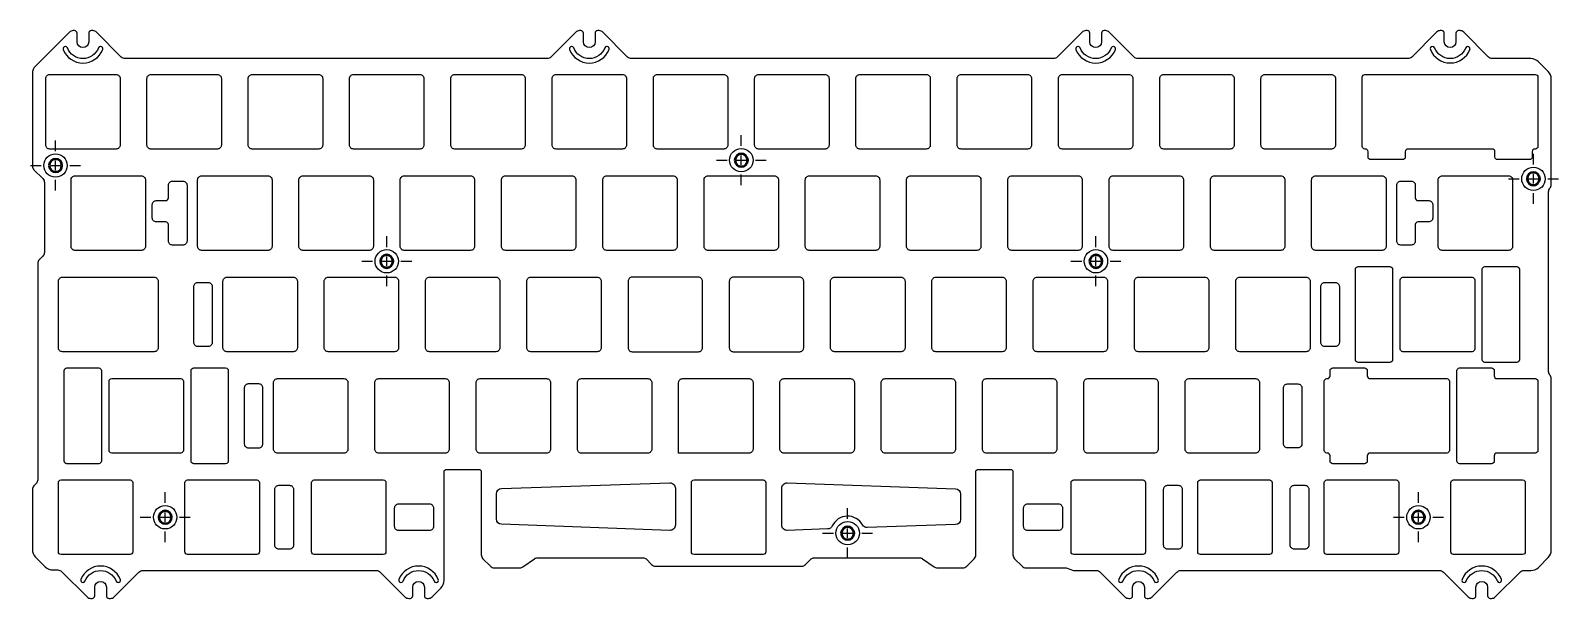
# Model space of a CAD drawing. Header units: millimetres. Extents: x 37 to 325, y 44 to 150.
import ezdxf

# ---------------------------------------------------------------- set-up
doc = ezdxf.new("R2010")
doc.units = ezdxf.units.MM
doc.header["$MEASUREMENT"] = 0
doc.linetypes.add('CENTER2', pattern=[28.575, 19.05, -3.175, 3.175, -3.175])
doc.layers.add('Smart Centers', color=7, linetype='CENTER2', lineweight=25)
doc.layers.add('Visible', color=7, linetype='Continuous', lineweight=50)

# ---------------------------------------------------------------- blocks, each defined once
blk = doc.blocks.new('*U1')
at = {"layer": 'Smart Centers', "color": 0, "ltscale": 0.75, "transparency": 16777216}
for p, q in [((0, 2.68), (0, 4.7)), ((-4.7, 0), (-2.68, 0)), ((2.68, 0), (4.7, 0)), ((0, -4.7), (0, -2.68))]:
    blk.add_line(p, q, dxfattribs=at)
at = {"layer": 'Smart Centers', "color": 0, "linetype": 'Continuous', "ltscale": 0.75, "transparency": 16777216}
for p, q in [((-0.89, 0), (0.89, 0)), ((0, -0.89), (0, 0.89))]:
    blk.add_line(p, q, dxfattribs=at)
blk = doc.blocks.new('*U3')
at = {"layer": 'Smart Centers', "color": 0, "ltscale": 0.75, "transparency": 16777216}
for p, q in [((0, 2.68), (0, 4.7)), ((-4.7, 0), (-2.68, 0)), ((2.68, 0), (4.7, 0)), ((0, -4.7), (0, -2.68))]:
    blk.add_line(p, q, dxfattribs=at)
at = {"layer": 'Smart Centers', "color": 0, "linetype": 'Continuous', "ltscale": 0.75, "transparency": 16777216}
for p, q in [((-0.89, 0), (0.89, 0)), ((0, -0.89), (0, 0.89))]:
    blk.add_line(p, q, dxfattribs=at)
blk = doc.blocks.new('*U5')
at = {"layer": 'Smart Centers', "color": 0, "ltscale": 0.75, "transparency": 16777216}
for p, q in [((0, 2.68), (0, 4.7)), ((-4.7, 0), (-2.68, 0)), ((2.68, 0), (4.7, 0)), ((0, -4.7), (0, -2.68))]:
    blk.add_line(p, q, dxfattribs=at)
at = {"layer": 'Smart Centers', "color": 0, "linetype": 'Continuous', "ltscale": 0.75, "transparency": 16777216}
for p, q in [((-0.89, 0), (0.89, 0)), ((0, -0.89), (0, 0.89))]:
    blk.add_line(p, q, dxfattribs=at)
blk = doc.blocks.new('*U7')
at = {"layer": 'Smart Centers', "color": 0, "ltscale": 0.75, "transparency": 16777216}
for p, q in [((0, 2.68), (0, 4.7)), ((-4.7, 0), (-2.68, 0)), ((2.68, 0), (4.7, 0)), ((0, -4.7), (0, -2.68))]:
    blk.add_line(p, q, dxfattribs=at)
at = {"layer": 'Smart Centers', "color": 0, "linetype": 'Continuous', "ltscale": 0.75, "transparency": 16777216}
for p, q in [((-0.89, 0), (0.89, 0)), ((0, -0.89), (0, 0.89))]:
    blk.add_line(p, q, dxfattribs=at)
blk = doc.blocks.new('*U9')
at = {"layer": 'Smart Centers', "color": 0, "ltscale": 0.75, "transparency": 16777216}
for p, q in [((0, 2.68), (0, 4.7)), ((-4.7, 0), (-2.68, 0)), ((2.68, 0), (4.7, 0)), ((0, -4.7), (0, -2.68))]:
    blk.add_line(p, q, dxfattribs=at)
at = {"layer": 'Smart Centers', "color": 0, "linetype": 'Continuous', "ltscale": 0.75, "transparency": 16777216}
for p, q in [((-0.89, 0), (0.89, 0)), ((0, -0.89), (0, 0.89))]:
    blk.add_line(p, q, dxfattribs=at)
blk = doc.blocks.new('*U11')
at = {"layer": 'Smart Centers', "color": 0, "ltscale": 0.75, "transparency": 16777216}
for p, q in [((0, 2.68), (0, 4.7)), ((-4.7, 0), (-2.68, 0)), ((2.68, 0), (4.7, 0)), ((0, -4.7), (0, -2.68))]:
    blk.add_line(p, q, dxfattribs=at)
at = {"layer": 'Smart Centers', "color": 0, "linetype": 'Continuous', "ltscale": 0.75, "transparency": 16777216}
for p, q in [((-0.89, 0), (0.89, 0)), ((0, -0.89), (0, 0.89))]:
    blk.add_line(p, q, dxfattribs=at)
blk = doc.blocks.new('*U13')
at = {"layer": 'Smart Centers', "color": 0, "ltscale": 0.75, "transparency": 16777216}
for p, q in [((0, 2.68), (0, 4.7)), ((-4.7, 0), (-2.68, 0)), ((2.68, 0), (4.7, 0)), ((0, -4.7), (0, -2.68))]:
    blk.add_line(p, q, dxfattribs=at)
at = {"layer": 'Smart Centers', "color": 0, "linetype": 'Continuous', "ltscale": 0.75, "transparency": 16777216}
for p, q in [((-0.89, 0), (0.89, 0)), ((0, -0.89), (0, 0.89))]:
    blk.add_line(p, q, dxfattribs=at)
blk = doc.blocks.new('*U15')
at = {"layer": 'Smart Centers', "color": 0, "ltscale": 0.75, "transparency": 16777216}
for p, q in [((0, 2.68), (0, 4.7)), ((-4.7, 0), (-2.68, 0)), ((2.68, 0), (4.7, 0)), ((0, -4.7), (0, -2.68))]:
    blk.add_line(p, q, dxfattribs=at)
at = {"layer": 'Smart Centers', "color": 0, "linetype": 'Continuous', "ltscale": 0.75, "transparency": 16777216}
for p, q in [((-0.89, 0), (0.89, 0)), ((0, -0.89), (0, 0.89))]:
    blk.add_line(p, q, dxfattribs=at)

msp = doc.modelspace()

# ---------------------------------------------------------------- linework, layer by layer
for points in [[(322.68, 86.28), (322.68, 120.09, -0.182676), (322.93, 120.76, 0.182676), (323.18, 121.42), (323.18, 141.28, 0.198912), (322.6, 142.69), (320.77, 144.52, 0.198912), (319.35, 145.11), (312.09, 145.11, -0.198912), (311.38, 145.4), (306.71, 150.07, 0.198912), (306, 150.37), (305.76, 150.37, 0.414214), (305.26, 149.87), (305.26, 148.27, -1), (303.06, 148.27), (303.06, 149.87, 0.414214), (302.56, 150.37), (302.31, 150.37, 0.198912), (301.6, 150.07), (296.93, 145.4, -0.198912), (296.22, 145.11), (245.41, 145.11, -0.198912), (244.7, 145.4), (240.04, 150.07, 0.198912), (239.33, 150.36), (239.08, 150.36, 0.414214), (238.58, 149.86), (238.58, 148.26, -1), (236.38, 148.26), (236.38, 149.86, 0.414214), (235.88, 150.36), (235.63, 150.36, 0.198912), (234.93, 150.07), (230.26, 145.4, -0.198912), (229.56, 145.11), (150.16, 145.11, -0.198912), (149.45, 145.4), (144.79, 150.07, 0.198912), (144.08, 150.36), (143.83, 150.36, 0.414214), (143.33, 149.86), (143.33, 148.26, -1), (141.13, 148.26), (141.13, 149.86, 0.414214), (140.63, 150.36), (140.38, 150.36, 0.198912), (139.68, 150.07), (135.01, 145.4, -0.198912), (134.31, 145.11), (54.91, 145.11, -0.198912), (54.2, 145.4), (49.54, 150.07, 0.198912), (48.83, 150.36), (48.58, 150.36, 0.414214), (48.08, 149.86), (48.08, 148.26, -1), (45.88, 148.26), (45.88, 149.86, 0.414214), (45.38, 150.36), (45.13, 150.36, 0.198912), (44.43, 150.07), (38.07, 143.71, 0.198912), (37.48, 142.29), (37.48, 124.92, 0.198912), (37.77, 124.22), (39.45, 122.54, -0.198912), (39.74, 121.83), (39.74, 108.69, -0.198912), (39.45, 107.98), (38.77, 107.3, 0.198912), (38.48, 106.59), (38.48, 65.92, -0.198912), (38.19, 65.22), (37.77, 64.8, 0.198912), (37.48, 64.09), (37.48, 52.83, 0.198912), (38.07, 51.42), (39.9, 49.59, 0.198912), (41.31, 49), (42.28, 49, -0.198912), (42.98, 48.71), (47.75, 43.94, 0.198912), (48.46, 43.65), (48.7, 43.65, 0.414214), (49.2, 44.15), (49.2, 45.75, -1), (51.4, 45.75), (51.4, 44.15, 0.414214), (51.9, 43.65), (52.15, 43.65, 0.198912), (52.86, 43.94), (57.52, 48.61, -0.198912), (58.23, 48.9), (102.19, 48.9, -0.198912), (102.9, 48.61), (107.56, 43.94, 0.198912), (108.27, 43.65), (108.52, 43.65, 0.414214), (109.02, 44.15), (109.02, 45.75, -1), (111.22, 45.75), (111.22, 44.15, 0.414214), (111.72, 43.65), (111.97, 43.65, 0.198912), (112.67, 43.94), (114.33, 45.6, 0.198912), (114.92, 47.02), (114.92, 67.41, -0.414214), (115.42, 67.91), (121.42, 67.91, -0.414214), (121.92, 67.41), (121.92, 51.82, 0.198912), (122.21, 51.12), (123.63, 49.7, 0.198912), (124.33, 49.41), (129.18, 49.41, 0.153915), (129.76, 49.59), (131.92, 51.11, -0.153915), (132.5, 51.29), (152.37, 51.29, -0.198912), (152.9, 51.07), (153.96, 50.01, 0.198912), (154.67, 49.71), (182.18, 49.71, 0.198912), (182.89, 50.01), (183.95, 51.07, -0.198912), (184.48, 51.29), (204.35, 51.29, -0.153915), (204.93, 51.11), (207.09, 49.59, 0.153915), (207.67, 49.41), (212.52, 49.41, 0.198912), (213.22, 49.7), (214.64, 51.12, 0.198912), (214.93, 51.82), (214.93, 67.41, -0.414214), (215.43, 67.91), (221.43, 67.91, -0.414214), (221.93, 67.41), (221.93, 51.82, 0.198912), (222.22, 51.12), (223.64, 49.7, 0.198912), (224.35, 49.41), (231.94, 49.41), (233.29, 48.9), (237.62, 48.9, -0.198912), (238.33, 48.61), (242.99, 43.94, 0.198912), (243.7, 43.65), (243.94, 43.65, 0.414214), (244.44, 44.15), (244.44, 45.75, -1), (246.64, 45.75), (246.64, 44.15, 0.414214), (247.14, 43.65), (247.39, 43.65, 0.198912), (248.1, 43.94), (252.76, 48.61, -0.198912), (253.47, 48.9), (302.18, 48.9, -0.198912), (302.89, 48.61), (307.56, 43.94, 0.198912), (308.26, 43.65), (308.51, 43.65, 0.414214), (309.01, 44.15), (309.01, 45.75, -1), (311.21, 45.75), (311.21, 44.15, 0.414214), (311.71, 43.65), (311.96, 43.65, 0.198912), (312.66, 43.94), (317.33, 48.61, -0.198912), (318.04, 48.9), (319.35, 48.9, 0.198912), (320.77, 49.49), (322.6, 51.32, 0.198912), (323.18, 52.73), (323.18, 84.96, 0.182676), (322.93, 85.62, -0.182676)], [(43.27, 146.81, 0.683925), (50.7, 146.81, 0.527584), (50.32, 147.36), (50.29, 147.36, 0.308207), (49.91, 147.11, -0.681115), (44.05, 147.11, 0.308207), (43.68, 147.36), (43.64, 147.36, 0.527584)], [(138.52, 146.81, 0.683925), (145.95, 146.81, 0.527584), (145.57, 147.36), (145.54, 147.36, 0.308207), (145.16, 147.11, -0.681115), (139.3, 147.11, 0.308207), (138.93, 147.36), (138.89, 147.36, 0.527584)], [(233.77, 146.81, 0.683925), (241.2, 146.81, 0.527584), (240.82, 147.36), (240.79, 147.36, 0.308207), (240.41, 147.11, -0.681115), (234.55, 147.11, 0.308207), (234.18, 147.36), (234.14, 147.36, 0.527584)], [(300.44, 146.82, 0.683925), (307.87, 146.82, 0.527584), (307.5, 147.37), (307.46, 147.37, 0.308207), (307.09, 147.11, -0.681115), (301.23, 147.11, 0.308207), (300.85, 147.37), (300.82, 147.37, 0.527584)], [(40.73, 142.11), (53.23, 142.11, -0.414214), (53.98, 141.36), (53.98, 128.86, -0.414214), (53.23, 128.11), (40.73, 128.11, -0.414214), (39.98, 128.86), (39.98, 141.36, -0.414214)], [(59.78, 142.11), (72.28, 142.11, -0.414214), (73.03, 141.36), (73.03, 128.86, -0.414214), (72.28, 128.11), (59.78, 128.11, -0.414214), (59.03, 128.86), (59.03, 141.36, -0.414214)], [(78.83, 142.11), (91.33, 142.11, -0.414214), (92.08, 141.36), (92.08, 128.86, -0.414214), (91.33, 128.11), (78.83, 128.11, -0.414214), (78.08, 128.86), (78.08, 141.36, -0.414214)], [(97.88, 142.11), (110.38, 142.11, -0.414214), (111.13, 141.36), (111.13, 128.86, -0.414214), (110.38, 128.11), (97.88, 128.11, -0.414214), (97.13, 128.86), (97.13, 141.36, -0.414214)], [(129.43, 128.11), (116.93, 128.11, -0.414214), (116.18, 128.86), (116.18, 141.36, -0.414214), (116.93, 142.11), (129.43, 142.11, -0.414214), (130.18, 141.36), (130.18, 128.86, -0.414214)], [(135.23, 128.86), (135.23, 141.36, -0.414214), (135.98, 142.11), (148.48, 142.11, -0.414214), (149.23, 141.36), (149.23, 128.86, -0.414214), (148.48, 128.11), (135.98, 128.11, -0.414214)], [(167.53, 128.11), (155.03, 128.11, -0.414214), (154.28, 128.86), (154.28, 141.36, -0.414214), (155.03, 142.11), (167.53, 142.11, -0.414214), (168.28, 141.36), (168.28, 128.86, -0.414214)], [(173.33, 128.86), (173.33, 141.36, -0.414214), (174.08, 142.11), (186.58, 142.11, -0.414214), (187.33, 141.36), (187.33, 128.86, -0.414214), (186.58, 128.11), (174.08, 128.11, -0.414214)], [(205.63, 128.11), (193.13, 128.11, -0.414214), (192.38, 128.86), (192.38, 141.36, -0.414214), (193.13, 142.11), (205.63, 142.11, -0.414214), (206.38, 141.36), (206.38, 128.86, -0.414214)], [(225.43, 141.36), (225.43, 128.86, -0.414214), (224.68, 128.11), (212.18, 128.11, -0.414214), (211.43, 128.86), (211.43, 141.36, -0.414214), (212.18, 142.11), (224.68, 142.11, -0.414214)], [(243.73, 128.11), (231.23, 128.11, -0.414214), (230.48, 128.86), (230.48, 141.36, -0.414214), (231.23, 142.11), (243.73, 142.11, -0.414214), (244.48, 141.36), (244.48, 128.86, -0.414214)], [(249.53, 128.86), (249.53, 141.36, -0.414214), (250.28, 142.11), (262.78, 142.11, -0.414214), (263.53, 141.36), (263.53, 128.86, -0.414214), (262.78, 128.11), (250.28, 128.11, -0.414214)], [(281.83, 128.11), (269.33, 128.11, -0.414214), (268.58, 128.86), (268.58, 141.36, -0.414214), (269.33, 142.11), (281.83, 142.11, -0.414214), (282.58, 141.36), (282.58, 128.86, -0.414214)], [(320.09, 128.11, 0.414214), (319.59, 127.61), (319.59, 126.61, -0.414214), (319.09, 126.11), (313.09, 126.11, -0.414214), (312.59, 126.61), (312.59, 127.61, 0.414214), (312.09, 128.11), (296.22, 128.11, 0.414214), (295.72, 127.61), (295.72, 126.61, -0.414214), (295.22, 126.11), (289.22, 126.11, -0.414214), (288.72, 126.61), (288.72, 127.61, 0.414214), (288.22, 128.11), (288.13, 128.11, -0.414214), (287.63, 128.61), (287.63, 141.61, -0.414214), (288.13, 142.11), (320.18, 142.11, -0.414214), (320.68, 141.61), (320.68, 128.61, -0.414214), (320.18, 128.11)], [(58.74, 122.31), (58.74, 109.81, -0.414214), (57.99, 109.06), (45.49, 109.06, -0.414214), (44.74, 109.81), (44.74, 122.31, -0.414214), (45.49, 123.06), (57.99, 123.06, -0.414214)], [(62.56, 118.41, 0.414214), (63.06, 118.91), (63.06, 121.31, -0.414214), (63.81, 122.06), (65.81, 122.06, -0.414214), (66.56, 121.31), (66.56, 110.81, -0.414214), (65.81, 110.06), (63.81, 110.06, -0.414214), (63.06, 110.81), (63.06, 113.91, 0.414214), (62.56, 114.41), (60.78, 114.41, -0.414214), (60.03, 115.16), (60.03, 117.66, -0.414214), (60.78, 118.41)], [(81.81, 109.06), (69.31, 109.06, -0.414214), (68.56, 109.81), (68.56, 122.31, -0.414214), (69.31, 123.06), (81.81, 123.06, -0.414214), (82.56, 122.31), (82.56, 109.81, -0.414214)], [(87.61, 109.81), (87.61, 122.31, -0.414214), (88.36, 123.06), (100.86, 123.06, -0.414214), (101.61, 122.31), (101.61, 109.81, -0.414214), (100.86, 109.06), (88.36, 109.06, -0.414214)], [(106.66, 109.81), (106.66, 122.31, -0.414214), (107.41, 123.06), (119.91, 123.06, -0.414214), (120.66, 122.31), (120.66, 109.81, -0.414214), (119.91, 109.06), (107.41, 109.06, -0.414214)], [(125.71, 109.81), (125.71, 122.31, -0.414214), (126.46, 123.06), (138.96, 123.06, -0.414214), (139.71, 122.31), (139.71, 109.81, -0.414214), (138.96, 109.06), (126.46, 109.06, -0.414214)], [(158.01, 109.06), (145.51, 109.06, -0.414214), (144.76, 109.81), (144.76, 122.31, -0.414214), (145.51, 123.06), (158.01, 123.06, -0.414214), (158.76, 122.31), (158.76, 109.81, -0.414214)], [(177.06, 109.06), (164.56, 109.06, -0.414214), (163.81, 109.81), (163.81, 122.31, -0.414214), (164.56, 123.06), (177.06, 123.06, -0.414214), (177.81, 122.31), (177.81, 109.81, -0.414214)], [(196.86, 122.31), (196.86, 109.81, -0.414214), (196.11, 109.06), (183.61, 109.06, -0.414214), (182.86, 109.81), (182.86, 122.31, -0.414214), (183.61, 123.06), (196.11, 123.06, -0.414214)], [(215.16, 109.06), (202.66, 109.06, -0.414214), (201.91, 109.81), (201.91, 122.31, -0.414214), (202.66, 123.06), (215.16, 123.06, -0.414214), (215.91, 122.31), (215.91, 109.81, -0.414214)], [(220.96, 109.81), (220.96, 122.31, -0.414214), (221.71, 123.06), (234.21, 123.06, -0.414214), (234.96, 122.31), (234.96, 109.81, -0.414214), (234.21, 109.06), (221.71, 109.06, -0.414214)], [(240.01, 109.81), (240.01, 122.31, -0.414214), (240.76, 123.06), (253.26, 123.06, -0.414214), (254.01, 122.31), (254.01, 109.81, -0.414214), (253.26, 109.06), (240.76, 109.06, -0.414214)], [(259.81, 123.06), (272.31, 123.06, -0.414214), (273.06, 122.31), (273.06, 109.81, -0.414214), (272.31, 109.06), (259.81, 109.06, -0.414214), (259.06, 109.81), (259.06, 122.31, -0.414214)], [(291.36, 109.06), (278.86, 109.06, -0.414214), (278.11, 109.81), (278.11, 122.31, -0.414214), (278.86, 123.06), (291.36, 123.06, -0.414214), (292.11, 122.31), (292.11, 109.81, -0.414214)], [(298.11, 114.41, 0.414214), (297.61, 113.91), (297.61, 110.81, -0.414214), (296.86, 110.06), (294.86, 110.06, -0.414214), (294.11, 110.81), (294.11, 121.31, -0.414214), (294.86, 122.06), (296.86, 122.06, -0.414214), (297.61, 121.31), (297.61, 118.91, 0.414214), (298.11, 118.41), (300.13, 118.41, -0.414214), (300.88, 117.66), (300.88, 115.16, -0.414214), (300.13, 114.41)], [(315.92, 122.31), (315.92, 109.81, -0.414214), (315.17, 109.06), (302.67, 109.06, -0.414214), (301.92, 109.81), (301.92, 122.31, -0.414214), (302.67, 123.06), (315.17, 123.06, -0.414214)], [(43.11, 104.01), (60.38, 104.01, -0.414214), (61.13, 103.26), (61.13, 90.76, -0.414214), (60.38, 90.01), (43.11, 90.01, -0.414214), (42.36, 90.76), (42.36, 103.26, -0.414214)], [(86.57, 90.01), (74.07, 90.01, -0.414214), (73.32, 90.76), (73.32, 103.26, -0.414214), (74.07, 104.01), (86.57, 104.01, -0.414214), (87.32, 103.26), (87.32, 90.76, -0.414214)], [(92.37, 90.76), (92.37, 103.26, -0.414214), (93.12, 104.01), (105.62, 104.01, -0.414214), (106.37, 103.26), (106.37, 90.76, -0.414214), (105.62, 90.01), (93.12, 90.01, -0.414214)], [(112.17, 104.01), (124.67, 104.01, -0.414214), (125.42, 103.26), (125.42, 90.76, -0.414214), (124.67, 90.01), (112.17, 90.01, -0.414214), (111.42, 90.76), (111.42, 103.26, -0.414214)], [(131.22, 104.01), (143.72, 104.01, -0.414214), (144.47, 103.26), (144.47, 90.76, -0.414214), (143.72, 90.01), (131.22, 90.01, -0.414214), (130.47, 90.76), (130.47, 103.26, -0.414214)], [(162.77, 90.01, 0.414214), (163.52, 90.76), (163.52, 103.26, 0.414214), (162.77, 104.01), (150.27, 104.01, 0.414214), (149.52, 103.26), (149.52, 90.76, 0.414214), (150.27, 90.01)], [(169.32, 104.01, 0.414214), (168.57, 103.26), (168.57, 90.76, 0.414214), (169.32, 90.01), (181.82, 90.01, 0.414214), (182.57, 90.76), (182.57, 103.26, 0.414214), (181.82, 104.01)], [(188.37, 104.01), (200.87, 104.01, -0.414214), (201.62, 103.26), (201.62, 90.76, -0.414214), (200.87, 90.01), (188.37, 90.01, -0.414214), (187.62, 90.76), (187.62, 103.26, -0.414214)], [(207.42, 104.01), (219.92, 104.01, -0.414214), (220.67, 103.26), (220.67, 90.76, -0.414214), (219.92, 90.01), (207.42, 90.01, -0.414214), (206.67, 90.76), (206.67, 103.26, -0.414214)], [(238.97, 90.01), (226.47, 90.01, -0.414214), (225.72, 90.76), (225.72, 103.26, -0.414214), (226.47, 104.01), (238.97, 104.01, -0.414214), (239.72, 103.26), (239.72, 90.76, -0.414214)], [(245.52, 104.01), (258.02, 104.01, -0.414214), (258.77, 103.26), (258.77, 90.76, -0.414214), (258.02, 90.01), (245.52, 90.01, -0.414214), (244.77, 90.76), (244.77, 103.26, -0.414214)], [(277.07, 90.01), (264.57, 90.01, -0.414214), (263.82, 90.76), (263.82, 103.26, -0.414214), (264.57, 104.01), (277.07, 104.01, -0.414214), (277.82, 103.26), (277.82, 90.76, -0.414214)], [(293.34, 105.51), (293.34, 88.51, -0.414214), (292.84, 88.01), (286.84, 88.01, -0.414214), (286.34, 88.51), (286.34, 105.51, -0.414214), (286.84, 106.01), (292.84, 106.01, -0.414214)], [(294.78, 90.51), (294.78, 103.51, -0.414214), (295.28, 104.01), (308.28, 104.01, -0.414214), (308.78, 103.51), (308.78, 90.51, -0.414214), (308.28, 90.01), (295.28, 90.01, -0.414214)], [(317.21, 105.51), (317.21, 88.51, -0.414214), (316.71, 88.01), (310.71, 88.01, -0.414214), (310.21, 88.51), (310.21, 105.51, -0.414214), (310.71, 106.01), (316.71, 106.01, -0.414214)], [(67.82, 91.76), (67.82, 102.26, -0.414214), (68.57, 103.01), (70.57, 103.01, -0.414214), (71.32, 102.26), (71.32, 91.76, -0.414214), (70.57, 91.01), (68.57, 91.01, -0.414214)], [(283.32, 102.26), (283.32, 91.76, -0.414214), (282.57, 91.01), (280.57, 91.01, -0.414214), (279.82, 91.76), (279.82, 102.26, -0.414214), (280.57, 103.01), (282.57, 103.01, -0.414214)], [(50.45, 86.46), (50.45, 69.46, -0.414214), (49.95, 68.96), (43.95, 68.96, -0.414214), (43.45, 69.46), (43.45, 86.46, -0.414214), (43.95, 86.96), (49.95, 86.96, -0.414214)], [(74.33, 86.46), (74.33, 69.46, -0.414214), (73.83, 68.96), (67.83, 68.96, -0.414214), (67.33, 69.46), (67.33, 86.46, -0.414214), (67.83, 86.96), (73.83, 86.96, -0.414214)], [(281.57, 70.46, 0.414214), (281.07, 70.96), (280.99, 70.96, -0.414214), (280.49, 71.46), (280.49, 84.46, -0.414214), (280.99, 84.96), (281.07, 84.96, 0.414214), (281.57, 85.46), (281.57, 86.46, -0.414214), (282.07, 86.96), (288.07, 86.96, -0.414214), (288.57, 86.46), (288.57, 85.46, 0.414214), (289.07, 84.96), (303.51, 84.96, -0.414214), (304.01, 84.46), (304.01, 71.46, -0.414214), (303.51, 70.96), (289.07, 70.96, 0.414214), (288.57, 70.46), (288.57, 69.46, -0.414214), (288.07, 68.96), (282.07, 68.96, -0.414214), (281.57, 69.46)], [(312.95, 70.96, 0.414214), (312.45, 70.46), (312.45, 69.46, -0.414214), (311.95, 68.96), (305.95, 68.96, -0.414214), (305.45, 69.46), (305.45, 86.46, -0.414214), (305.95, 86.96), (311.95, 86.96, -0.414214), (312.45, 86.46), (312.45, 85.46, 0.414214), (312.95, 84.96), (320.18, 84.96, -0.414214), (320.68, 84.46), (320.68, 71.46, -0.414214), (320.18, 70.96)], [(51.89, 71.46), (51.89, 84.46, -0.414214), (52.39, 84.96), (65.39, 84.96, -0.414214), (65.89, 84.46), (65.89, 71.46, -0.414214), (65.39, 70.96), (52.39, 70.96, -0.414214)], [(80.84, 83.21, 0.414214), (80.09, 83.96), (78.09, 83.96, 0.414214), (77.34, 83.21), (77.34, 72.71, 0.414214), (78.09, 71.96), (80.09, 71.96, 0.414214), (80.84, 72.71)], [(96.84, 84.21), (96.84, 71.71, -0.414214), (96.09, 70.96), (83.59, 70.96, -0.414214), (82.84, 71.71), (82.84, 84.21, -0.414214), (83.59, 84.96), (96.09, 84.96, -0.414214)], [(115.89, 84.21), (115.89, 71.71, -0.414214), (115.14, 70.96), (102.64, 70.96, -0.414214), (101.89, 71.71), (101.89, 84.21, -0.414214), (102.64, 84.96), (115.14, 84.96, -0.414214)], [(134.94, 84.21), (134.94, 71.71, -0.414214), (134.19, 70.96), (121.69, 70.96, -0.414214), (120.94, 71.71), (120.94, 84.21, -0.414214), (121.69, 84.96), (134.19, 84.96, -0.414214)], [(139.99, 71.71), (139.99, 84.21, -0.414214), (140.74, 84.96), (153.24, 84.96, -0.414214), (153.99, 84.21), (153.99, 71.71, -0.414214), (153.24, 70.96), (140.74, 70.96, -0.414214)], [(159.79, 84.96), (172.29, 84.96, -0.414214), (173.04, 84.21), (173.04, 71.71, -0.414214), (172.29, 70.96), (159.04, 70.96), (159.04, 84.21, -0.414214)], [(178.09, 71.71), (178.09, 84.21, -0.414214), (178.84, 84.96), (191.34, 84.96, -0.414214), (192.09, 84.21), (192.09, 71.71, -0.414214), (191.34, 70.96), (178.84, 70.96, -0.414214)], [(210.39, 70.96), (197.89, 70.96, -0.414214), (197.14, 71.71), (197.14, 84.21, -0.414214), (197.89, 84.96), (210.39, 84.96, -0.414214), (211.14, 84.21), (211.14, 71.71, -0.414214)], [(229.44, 70.96), (216.94, 70.96, -0.414214), (216.19, 71.71), (216.19, 84.21, -0.414214), (216.94, 84.96), (229.44, 84.96, -0.414214), (230.19, 84.21), (230.19, 71.71, -0.414214)], [(248.49, 70.96), (235.99, 70.96, -0.414214), (235.24, 71.71), (235.24, 84.21, -0.414214), (235.99, 84.96), (248.49, 84.96, -0.414214), (249.24, 84.21), (249.24, 71.71, -0.414214)], [(268.29, 84.21), (268.29, 71.71, -0.414214), (267.54, 70.96), (255.04, 70.96, -0.414214), (254.29, 71.71), (254.29, 84.21, -0.414214), (255.04, 84.96), (267.54, 84.96, -0.414214)], [(273.54, 83.96), (275.54, 83.96, -0.414214), (276.29, 83.21), (276.29, 72.71, -0.414214), (275.54, 71.96), (273.54, 71.96, -0.414214), (272.79, 72.71), (272.79, 83.21, -0.414214)], [(42.36, 52.41), (42.36, 65.41, -0.414214), (42.86, 65.91), (55.86, 65.91, -0.414214), (56.36, 65.41), (56.36, 52.41, -0.414214), (55.86, 51.91), (42.86, 51.91, -0.414214)], [(66.18, 52.41), (66.18, 65.41, -0.414214), (66.68, 65.91), (79.68, 65.91, -0.414214), (80.18, 65.41), (80.18, 52.41, -0.414214), (79.68, 51.91), (66.68, 51.91, -0.414214)], [(83.09, 53.66), (83.09, 64.16, -0.414214), (83.84, 64.91), (85.84, 64.91, -0.414214), (86.59, 64.16), (86.59, 53.66, -0.414214), (85.84, 52.91), (83.84, 52.91, -0.414214)], [(89.99, 52.41), (89.99, 65.41, -0.414214), (90.49, 65.91), (103.49, 65.91, -0.414214), (103.99, 65.41), (103.99, 52.41, -0.414214), (103.49, 51.91), (90.49, 51.91, -0.414214)], [(157.39, 56.44), (125.74, 57.58, -0.403759), (124.78, 58.58), (124.78, 63.33, -0.404592), (125.74, 64.33), (157.39, 65.37, -0.424475), (158.43, 64.37), (158.43, 57.44, -0.424475)], [(161.43, 52.41), (161.43, 65.41, -0.414214), (161.93, 65.91), (174.93, 65.91, -0.414214), (175.43, 65.41), (175.43, 52.41, -0.414214), (174.93, 51.91), (161.93, 51.91, -0.414214)], [(212.08, 63.25), (212.08, 58.51, -0.404348), (211.11, 57.52), (194.53, 56.95, -0.280977), (193.63, 57.47, 0.610122), (187.94, 57.27, -0.280977), (187.07, 56.7), (179.46, 56.44, -0.424475), (178.43, 57.44), (178.43, 64.37, -0.424475), (179.46, 65.37), (211.11, 64.25, -0.403852)], [(232.86, 52.41), (232.86, 65.41, -0.414214), (233.36, 65.91), (246.36, 65.91, -0.414214), (246.86, 65.41), (246.86, 52.41, -0.414214), (246.36, 51.91), (233.36, 51.91, -0.414214)], [(250.26, 53.66), (250.26, 64.16, -0.414214), (251.01, 64.91), (253.01, 64.91, -0.414214), (253.76, 64.16), (253.76, 53.66, -0.414214), (253.01, 52.91), (251.01, 52.91, -0.414214)], [(256.68, 52.41), (256.68, 65.41, -0.414214), (257.18, 65.91), (270.18, 65.91, -0.414214), (270.68, 65.41), (270.68, 52.41, -0.414214), (270.18, 51.91), (257.18, 51.91, -0.414214)], [(274.08, 53.66), (274.08, 64.16, -0.414214), (274.83, 64.91), (276.83, 64.91, -0.414214), (277.58, 64.16), (277.58, 53.66, -0.414214), (276.83, 52.91), (274.83, 52.91, -0.414214)], [(280.49, 52.41), (280.49, 65.41, -0.414214), (280.99, 65.91), (293.99, 65.91, -0.414214), (294.49, 65.41), (294.49, 52.41, -0.414214), (293.99, 51.91), (280.99, 51.91, -0.414214)], [(304.3, 52.41), (304.3, 65.41, -0.414214), (304.8, 65.91), (317.8, 65.91, -0.414214), (318.3, 65.41), (318.3, 52.41, -0.414214), (317.8, 51.91), (304.8, 51.91, -0.414214)], [(106.36, 61.41), (112.17, 61.41, -0.414214), (112.92, 60.66), (112.92, 57.16, -0.414214), (112.17, 56.41), (106.36, 56.41, -0.414214), (105.61, 57.16), (105.61, 60.66, -0.414214)], [(224.68, 61.41), (230.49, 61.41, -0.414214), (231.24, 60.66), (231.24, 57.16, -0.414214), (230.49, 56.41), (224.68, 56.41, -0.414214), (223.93, 57.16), (223.93, 60.66, -0.414214)], [(54.02, 47.2, 0.683925), (46.59, 47.2, 0.527584), (46.96, 46.65), (47, 46.65, 0.308207), (47.37, 46.9, -0.681115), (53.23, 46.9, 0.308207), (53.61, 46.65), (53.64, 46.65, 0.527584)], [(113.46, 46.65, 0.527584), (113.83, 47.2, 0.683925), (106.41, 47.2, 0.527584), (106.78, 46.65), (106.82, 46.65, 0.308207), (107.19, 46.9, -0.681115), (113.05, 46.9, 0.308207), (113.42, 46.65)], [(249.26, 47.2, 0.683925), (241.83, 47.2, 0.527584), (242.2, 46.65), (242.24, 46.65, 0.308207), (242.61, 46.9, -0.681115), (248.48, 46.9, 0.308207), (248.85, 46.65), (248.89, 46.65, 0.527584)], [(313.82, 47.2, 0.683925), (306.4, 47.2, 0.527584), (306.77, 46.65), (306.81, 46.65, 0.308207), (307.18, 46.9, -0.681115), (313.04, 46.9, 0.308207), (313.41, 46.65), (313.45, 46.65, 0.527584)]]:
    msp.add_lwpolyline(points, format="xyb", close=True)
for centre in [(41.83, 125.01), (170.83, 126.01), (319.83, 122.51), (104.13, 107.01), (237.53, 107.01), (62.46, 58.91), (298.2, 58.91), (190.83, 55.91)]:
    msp.add_circle(centre, 2.2)
at = {"layer": 'Visible', "extrusion": (0, 0, -1)}
for centre in [(-170.83, 126.01), (-41.83, 125.01), (-319.83, 122.51), (-104.13, 107.01), (-237.53, 107.01), (-62.46, 58.91), (-298.2, 58.91), (-190.83, 55.91)]:
    msp.add_circle(centre, 1.2, dxfattribs=at)

# ---------------------------------------------------------------- block references
at = {"layer": 'Smart Centers', "ltscale": 0.75}
for name, p in [('*U1', (41.83, 125.01)), ('*U11', (170.83, 126.01)), ('*U13', (319.83, 122.51)), ('*U3', (104.13, 107.01)), ('*U9', (237.53, 107.01)), ('*U5', (62.46, 58.91)), ('*U15', (298.2, 58.91)), ('*U7', (190.83, 55.91))]:
    msp.add_blockref(name, p, dxfattribs=at)

doc.saveas('drawing.dxf')
